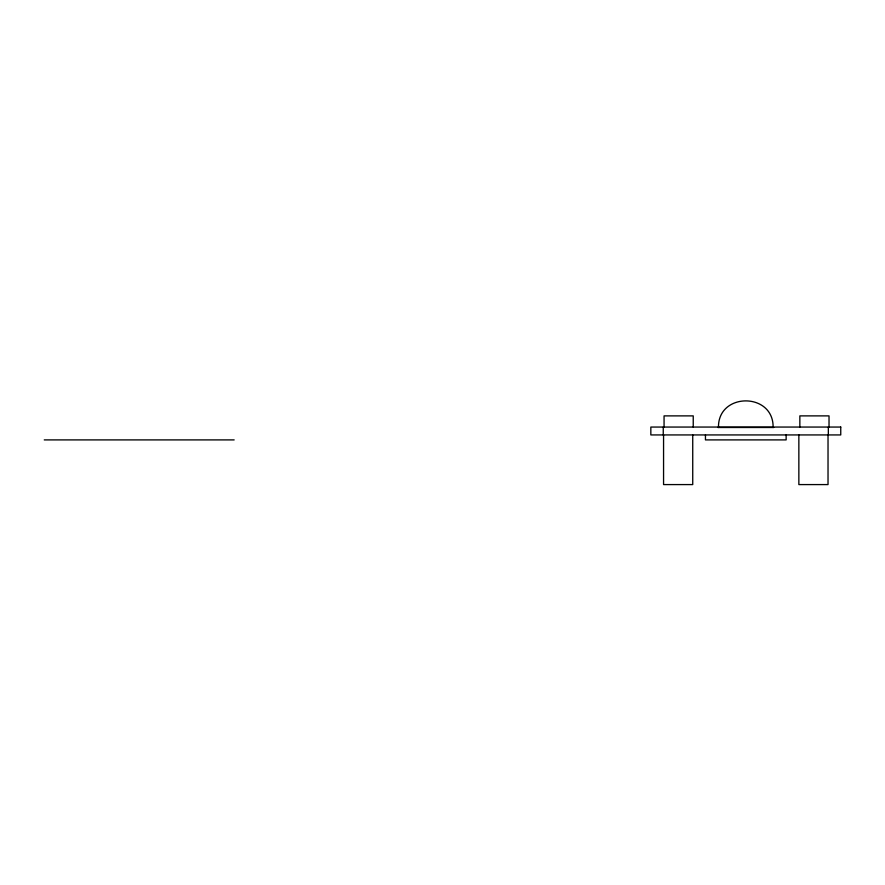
<?xml version="1.0" encoding="UTF-8"?>
<svg xmlns="http://www.w3.org/2000/svg" width="885" height="885" viewBox="0 0 885 885"><rect width="100%" height="100%" fill="white"/><g stroke="black" fill="none" stroke-linecap="round" stroke-linejoin="round"><path stroke-width="1.33" d="M718.487 427.488C717.735 392.033 773.855 392.033 773.103 427.488M717.868 427.488L773.722 427.488M44.25 439.9L234.16 439.9M829.024 427.057L829.024 415.884L799.852 415.884L799.852 427.057M828.338 427.057L828.338 434.933M828.028 434.933L828.028 484.582L798.856 484.582L798.856 434.933M786.134 434.933L786.134 439.9L705.456 439.9L705.456 434.933M693.232 427.057L693.232 415.884L664.06 415.884L664.06 427.057M692.734 434.933L692.734 484.582L663.562 484.582L663.562 434.933M663.252 427.057L663.252 434.933M840.75 427.057L650.84 427.057L650.84 434.933L840.75 434.933L840.75 427.057"/></g></svg>
